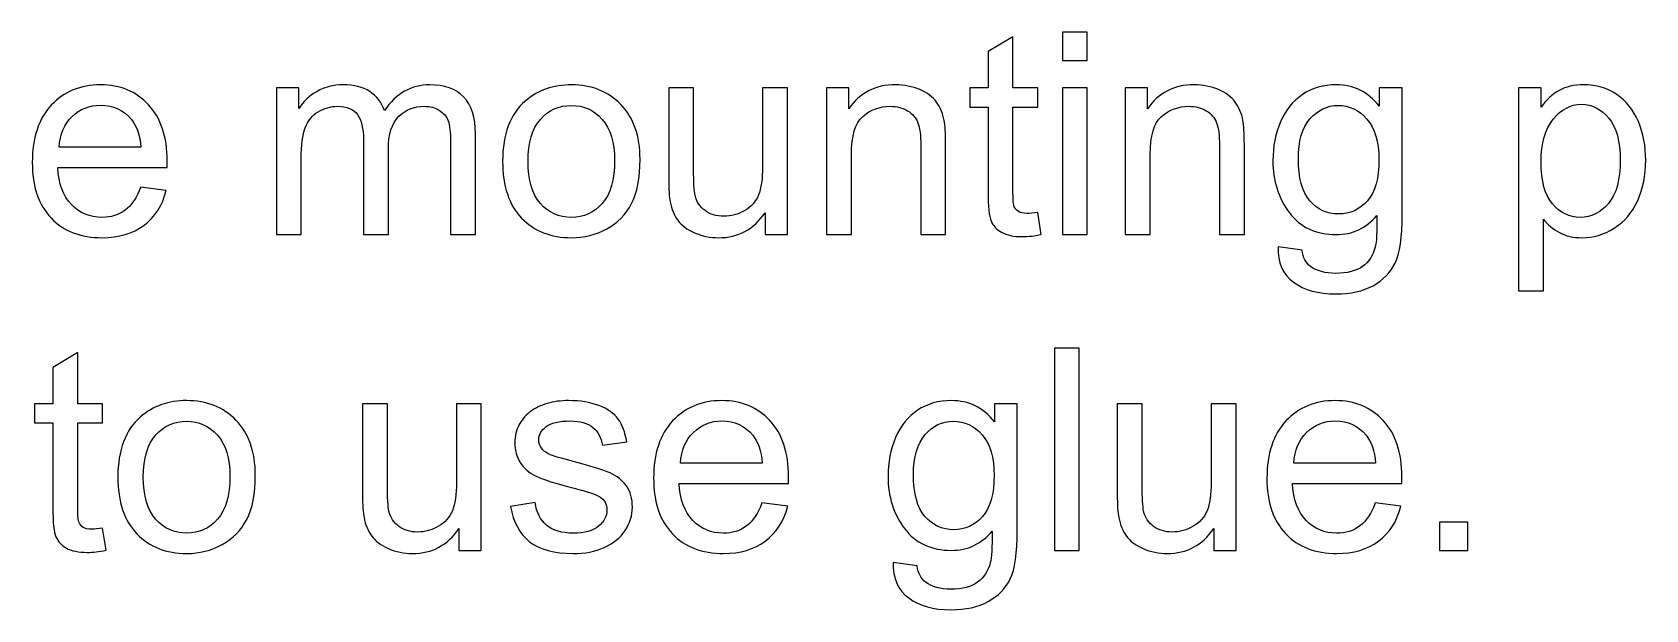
# Model space of a CAD drawing. Header units: millimetres. Extents: x -423 to 423, y -251 to 251.
# Drawn here: x -269.7 to -207.9, y 156.2 to 178.4 of the extents above; entities that cross this region are included whole.
import ezdxf

# ---------------------------------------------------------------- set-up
doc = ezdxf.new("R2010")
doc.units = ezdxf.units.MM
doc.header["$MEASUREMENT"] = 0
doc.layers.add('Layer 1', color=7, linetype='Continuous')

msp = doc.modelspace()

# ---------------------------------------------------------------- linework, layer by layer
at = {"layer": 'Layer 1', "color": 1}
for points, knots in [([(-231.215, 171.4692), (-231.215, 171.4692), (-231.0851, 170.6282), (-231.0851, 170.6282), (-231.3522, 170.5722), (-231.5922, 170.5434), (-231.8015, 170.5434), (-232.1463, 170.5434), (-232.4133, 170.5975), (-232.6047, 170.7076), (-232.7942, 170.8176), (-232.9277, 170.9602), (-233.0054, 171.1389), (-233.0829, 171.3176), (-233.1209, 171.693), (-233.1209, 172.2651), (-233.1209, 172.2651), (-233.1209, 175.5029), (-233.1209, 175.5029), (-233.1209, 175.5029), (-233.8247, 175.5029), (-233.8247, 175.5029), (-233.8247, 175.5029), (-233.8247, 176.2392), (-233.8247, 176.2392), (-233.8247, 176.2392), (-233.1209, 176.2392), (-233.1209, 176.2392), (-233.1209, 176.2392), (-233.1209, 177.629), (-233.1209, 177.629), (-233.1209, 177.629), (-232.1679, 178.201), (-232.1679, 178.201), (-232.1679, 178.201), (-232.1679, 176.2392), (-232.1679, 176.2392), (-232.1679, 176.2392), (-231.215, 176.2392), (-231.215, 176.2392), (-231.215, 176.2392), (-231.215, 175.5029), (-231.215, 175.5029), (-231.215, 175.5029), (-232.1679, 175.5029), (-232.1679, 175.5029), (-232.1679, 175.5029), (-232.1679, 172.2109), (-232.1679, 172.2109), (-232.1679, 171.9385), (-232.1517, 171.7634), (-232.1174, 171.6857), (-232.0849, 171.6082), (-232.0307, 171.5468), (-231.9549, 171.4998), (-231.8792, 171.4548), (-231.7708, 171.4313), (-231.6301, 171.4313), (-231.5254, 171.4313), (-231.3864, 171.4439), (-231.215, 171.4692)], [0, 0, 0, 0, 0.05, 0.05, 0.05, 0.1, 0.1, 0.1, 0.15, 0.15, 0.15, 0.2, 0.2, 0.2, 0.25, 0.25, 0.25, 0.3, 0.3, 0.3, 0.35, 0.35, 0.35, 0.4, 0.4, 0.4, 0.45, 0.45, 0.45, 0.5, 0.5, 0.5, 0.55, 0.55, 0.55, 0.6, 0.6, 0.6, 0.65, 0.65, 0.65, 0.7, 0.7, 0.7, 0.75, 0.75, 0.75, 0.8, 0.8, 0.8, 0.85, 0.85, 0.85, 0.9, 0.9, 0.9, 0.95, 0.95, 0.95, 1, 1, 1, 1]), ([(-230.2747, 177.2897), (-230.2747, 177.2897), (-230.2747, 178.3725), (-230.2747, 178.3725), (-230.2747, 178.3725), (-229.3218, 178.3725), (-229.3218, 178.3725), (-229.3218, 178.3725), (-229.3218, 177.2897), (-229.3218, 177.2897), (-229.3218, 177.2897), (-230.2747, 177.2897), (-230.2747, 177.2897)], [0, 0, 0, 0, 0.25, 0.25, 0.25, 0.5, 0.5, 0.5, 0.75, 0.75, 0.75, 1, 1, 1, 1]), ([(-265.5691, 172.4384), (-265.5691, 172.4384), (-264.5837, 172.3085), (-264.5837, 172.3085), (-264.7371, 171.7363), (-265.0241, 171.2905), (-265.4428, 170.9746), (-265.8615, 170.6589), (-266.3957, 170.5), (-267.0473, 170.5), (-267.8666, 170.5), (-268.5164, 170.7527), (-268.9964, 171.258), (-269.4765, 171.7616), (-269.7165, 172.4708), (-269.7165, 173.3823), (-269.7165, 174.3244), (-269.4747, 175.0571), (-268.9893, 175.5769), (-268.5038, 176.0985), (-267.8739, 176.3584), (-267.0996, 176.3584), (-266.3506, 176.3584), (-265.7388, 176.1039), (-265.2641, 175.5932), (-264.7895, 175.0824), (-264.5512, 174.3641), (-264.5512, 173.4382), (-264.5512, 173.3823), (-264.553, 173.2974), (-264.5566, 173.1856), (-264.5566, 173.1856), (-268.742, 173.1856), (-268.742, 173.1856), (-268.7059, 172.5701), (-268.5326, 172.0972), (-268.2186, 171.7706), (-267.9064, 171.4439), (-267.5147, 171.2797), (-267.0473, 171.2797), (-266.699, 171.2797), (-266.4011, 171.3717), (-266.1557, 171.5558), (-265.9084, 171.74), (-265.7135, 172.0341), (-265.5691, 172.4384)], [0, 0, 0, 0, 0.0666667, 0.0666667, 0.0666667, 0.1333333, 0.1333333, 0.1333333, 0.2, 0.2, 0.2, 0.2666667, 0.2666667, 0.2666667, 0.3333333, 0.3333333, 0.3333333, 0.4, 0.4, 0.4, 0.4666667, 0.4666667, 0.4666667, 0.5333333, 0.5333333, 0.5333333, 0.6, 0.6, 0.6, 0.6666667, 0.6666667, 0.6666667, 0.7333333, 0.7333333, 0.7333333, 0.8, 0.8, 0.8, 0.8666667, 0.8666667, 0.8666667, 0.9333333, 0.9333333, 0.9333333, 1, 1, 1, 1]), ([(-260.3714, 170.6191), (-260.3714, 170.6191), (-260.3714, 176.2392), (-260.3714, 176.2392), (-260.3714, 176.2392), (-259.5159, 176.2392), (-259.5159, 176.2392), (-259.5159, 176.2392), (-259.5159, 175.4452), (-259.5159, 175.4452), (-259.3409, 175.7195), (-259.1062, 175.9415), (-258.8139, 176.1076), (-258.5215, 176.2754), (-258.1894, 176.3584), (-257.8158, 176.3584), (-257.4007, 176.3584), (-257.0596, 176.2718), (-256.7943, 176.1003), (-256.529, 175.927), (-256.3413, 175.687), (-256.233, 175.3766), (-255.7854, 176.0317), (-255.206, 176.3584), (-254.4914, 176.3584), (-253.9319, 176.3584), (-253.5005, 176.205), (-253.2009, 175.8963), (-252.8995, 175.5877), (-252.7479, 175.1131), (-252.7479, 174.4724), (-252.7479, 174.4724), (-252.7479, 170.6191), (-252.7479, 170.6191), (-252.7479, 170.6191), (-253.7009, 170.6191), (-253.7009, 170.6191), (-253.7009, 170.6191), (-253.7009, 174.1566), (-253.7009, 174.1566), (-253.7009, 174.5355), (-253.7334, 174.8099), (-253.7947, 174.9777), (-253.8561, 175.1455), (-253.9679, 175.2791), (-254.1322, 175.382), (-254.2946, 175.4848), (-254.486, 175.5354), (-254.7044, 175.5354), (-255.1014, 175.5354), (-255.4299, 175.4036), (-255.6915, 175.1419), (-255.9533, 174.8785), (-256.0832, 174.458), (-256.0832, 173.8804), (-256.0832, 173.8804), (-256.0832, 170.6191), (-256.0832, 170.6191), (-256.0832, 170.6191), (-257.0362, 170.6191), (-257.0362, 170.6191), (-257.0362, 170.6191), (-257.0362, 174.2666), (-257.0362, 174.2666), (-257.0362, 174.6889), (-257.1137, 175.0066), (-257.2689, 175.2177), (-257.4241, 175.4289), (-257.6786, 175.5354), (-258.0306, 175.5354), (-258.2977, 175.5354), (-258.545, 175.465), (-258.7724, 175.3243), (-258.9998, 175.1835), (-259.164, 174.9777), (-259.2669, 174.7052), (-259.368, 174.4345), (-259.4184, 174.0429), (-259.4184, 173.5321), (-259.4184, 173.5321), (-259.4184, 170.6191), (-259.4184, 170.6191), (-259.4184, 170.6191), (-260.3714, 170.6191), (-260.3714, 170.6191)], [0, 0, 0, 0, 0.0357143, 0.0357143, 0.0357143, 0.0714286, 0.0714286, 0.0714286, 0.1071429, 0.1071429, 0.1071429, 0.1428571, 0.1428571, 0.1428571, 0.1785714, 0.1785714, 0.1785714, 0.2142857, 0.2142857, 0.2142857, 0.25, 0.25, 0.25, 0.2857143, 0.2857143, 0.2857143, 0.3214286, 0.3214286, 0.3214286, 0.3571429, 0.3571429, 0.3571429, 0.3928571, 0.3928571, 0.3928571, 0.4285714, 0.4285714, 0.4285714, 0.4642857, 0.4642857, 0.4642857, 0.5, 0.5, 0.5, 0.5357143, 0.5357143, 0.5357143, 0.5714286, 0.5714286, 0.5714286, 0.6071429, 0.6071429, 0.6071429, 0.6428571, 0.6428571, 0.6428571, 0.6785714, 0.6785714, 0.6785714, 0.7142857, 0.7142857, 0.7142857, 0.75, 0.75, 0.75, 0.7857143, 0.7857143, 0.7857143, 0.8214286, 0.8214286, 0.8214286, 0.8571429, 0.8571429, 0.8571429, 0.8928571, 0.8928571, 0.8928571, 0.9285714, 0.9285714, 0.9285714, 0.9642857, 0.9642857, 0.9642857, 1, 1, 1, 1]), ([(-251.7083, 173.4292), (-251.7083, 174.467), (-251.4196, 175.2358), (-250.8402, 175.7358), (-250.3584, 176.1509), (-249.7682, 176.3584), (-249.0733, 176.3584), (-248.3027, 176.3584), (-247.671, 176.1057), (-247.1801, 175.6004), (-246.691, 175.0969), (-246.4456, 174.3984), (-246.4456, 173.5086), (-246.4456, 172.7867), (-246.5538, 172.22), (-246.7704, 171.8067), (-246.987, 171.3934), (-247.3029, 171.0721), (-247.718, 170.843), (-248.1313, 170.6137), (-248.5843, 170.5), (-249.0733, 170.5), (-249.8602, 170.5), (-250.4955, 170.7509), (-250.981, 171.2545), (-251.4665, 171.7579), (-251.7083, 172.4835), (-251.7083, 173.4292)], [0, 0, 0, 0, 0.1111111, 0.1111111, 0.1111111, 0.2222222, 0.2222222, 0.2222222, 0.3333333, 0.3333333, 0.3333333, 0.4444444, 0.4444444, 0.4444444, 0.5555556, 0.5555556, 0.5555556, 0.6666667, 0.6666667, 0.6666667, 0.7777778, 0.7777778, 0.7777778, 0.8888889, 0.8888889, 0.8888889, 1, 1, 1, 1]), ([(-241.6575, 170.6191), (-241.6575, 170.6191), (-241.6575, 171.4548), (-241.6575, 171.4548), (-242.0942, 170.8176), (-242.6862, 170.5), (-243.4352, 170.5), (-243.7654, 170.5), (-244.0741, 170.5632), (-244.3611, 170.6895), (-244.648, 170.8176), (-244.8609, 170.9765), (-245, 171.1678), (-245.1389, 171.3609), (-245.2364, 171.5956), (-245.2923, 171.8735), (-245.3302, 172.0612), (-245.3501, 172.3571), (-245.3501, 172.7615), (-245.3501, 172.7615), (-245.3501, 176.2392), (-245.3501, 176.2392), (-245.3501, 176.2392), (-244.3972, 176.2392), (-244.3972, 176.2392), (-244.3972, 176.2392), (-244.3972, 173.1296), (-244.3972, 173.1296), (-244.3972, 172.6333), (-244.3773, 172.2976), (-244.3394, 172.1261), (-244.2798, 171.8753), (-244.1535, 171.6804), (-243.9586, 171.5378), (-243.7654, 171.3952), (-243.5272, 171.323), (-243.2421, 171.323), (-242.9569, 171.323), (-242.6898, 171.3952), (-242.4408, 171.5414), (-242.1917, 171.6876), (-242.0148, 171.8879), (-241.9102, 172.1388), (-241.8073, 172.3897), (-241.755, 172.756), (-241.755, 173.2343), (-241.755, 173.2343), (-241.755, 176.2392), (-241.755, 176.2392), (-241.755, 176.2392), (-240.802, 176.2392), (-240.802, 176.2392), (-240.802, 176.2392), (-240.802, 170.6191), (-240.802, 170.6191), (-240.802, 170.6191), (-241.6575, 170.6191), (-241.6575, 170.6191)], [0, 0, 0, 0, 0.0526316, 0.0526316, 0.0526316, 0.1052632, 0.1052632, 0.1052632, 0.1578947, 0.1578947, 0.1578947, 0.2105263, 0.2105263, 0.2105263, 0.2631579, 0.2631579, 0.2631579, 0.3157895, 0.3157895, 0.3157895, 0.3684211, 0.3684211, 0.3684211, 0.4210526, 0.4210526, 0.4210526, 0.4736842, 0.4736842, 0.4736842, 0.5263158, 0.5263158, 0.5263158, 0.5789474, 0.5789474, 0.5789474, 0.6315789, 0.6315789, 0.6315789, 0.6842105, 0.6842105, 0.6842105, 0.7368421, 0.7368421, 0.7368421, 0.7894737, 0.7894737, 0.7894737, 0.8421053, 0.8421053, 0.8421053, 0.8947368, 0.8947368, 0.8947368, 0.9473684, 0.9473684, 0.9473684, 1, 1, 1, 1]), ([(-239.3059, 170.6191), (-239.3059, 170.6191), (-239.3059, 176.2392), (-239.3059, 176.2392), (-239.3059, 176.2392), (-238.4504, 176.2392), (-238.4504, 176.2392), (-238.4504, 176.2392), (-238.4504, 175.4415), (-238.4504, 175.4415), (-238.0389, 176.0533), (-237.4433, 176.3584), (-236.6654, 176.3584), (-236.3261, 176.3584), (-236.0157, 176.297), (-235.7324, 176.1761), (-235.449, 176.0552), (-235.2361, 175.8946), (-235.0953, 175.6978), (-234.9545, 175.5011), (-234.8553, 175.2665), (-234.7993, 174.9958), (-234.765, 174.8189), (-234.7469, 174.5103), (-234.7469, 174.0699), (-234.7469, 174.0699), (-234.7469, 170.6191), (-234.7469, 170.6191), (-234.7469, 170.6191), (-235.6998, 170.6191), (-235.6998, 170.6191), (-235.6998, 170.6191), (-235.6998, 174.0338), (-235.6998, 174.0338), (-235.6998, 174.4218), (-235.736, 174.7125), (-235.81, 174.9037), (-235.8839, 175.0951), (-236.0157, 175.2484), (-236.2034, 175.364), (-236.3911, 175.4777), (-236.6131, 175.5354), (-236.8657, 175.5354), (-237.2701, 175.5354), (-237.6183, 175.4073), (-237.9126, 175.1492), (-238.2067, 174.8929), (-238.3529, 174.4038), (-238.3529, 173.6855), (-238.3529, 173.6855), (-238.3529, 170.6191), (-238.3529, 170.6191), (-238.3529, 170.6191), (-239.3059, 170.6191), (-239.3059, 170.6191)], [0, 0, 0, 0, 0.0555556, 0.0555556, 0.0555556, 0.1111111, 0.1111111, 0.1111111, 0.1666667, 0.1666667, 0.1666667, 0.2222222, 0.2222222, 0.2222222, 0.2777778, 0.2777778, 0.2777778, 0.3333333, 0.3333333, 0.3333333, 0.3888889, 0.3888889, 0.3888889, 0.4444444, 0.4444444, 0.4444444, 0.5, 0.5, 0.5, 0.5555556, 0.5555556, 0.5555556, 0.6111111, 0.6111111, 0.6111111, 0.6666667, 0.6666667, 0.6666667, 0.7222222, 0.7222222, 0.7222222, 0.7777778, 0.7777778, 0.7777778, 0.8333333, 0.8333333, 0.8333333, 0.8888889, 0.8888889, 0.8888889, 0.9444444, 0.9444444, 0.9444444, 1, 1, 1, 1]), ([(-230.2747, 170.6191), (-230.2747, 170.6191), (-230.2747, 176.2392), (-230.2747, 176.2392), (-230.2747, 176.2392), (-229.3218, 176.2392), (-229.3218, 176.2392), (-229.3218, 176.2392), (-229.3218, 170.6191), (-229.3218, 170.6191), (-229.3218, 170.6191), (-230.2747, 170.6191), (-230.2747, 170.6191)], [0, 0, 0, 0, 0.25, 0.25, 0.25, 0.5, 0.5, 0.5, 0.75, 0.75, 0.75, 1, 1, 1, 1]), ([(-227.869, 170.6191), (-227.869, 170.6191), (-227.869, 176.2392), (-227.869, 176.2392), (-227.869, 176.2392), (-227.0135, 176.2392), (-227.0135, 176.2392), (-227.0135, 176.2392), (-227.0135, 175.4415), (-227.0135, 175.4415), (-226.602, 176.0533), (-226.0064, 176.3584), (-225.2285, 176.3584), (-224.8892, 176.3584), (-224.5788, 176.297), (-224.2955, 176.1761), (-224.0121, 176.0552), (-223.7992, 175.8946), (-223.6584, 175.6978), (-223.5176, 175.5011), (-223.4183, 175.2665), (-223.3623, 174.9958), (-223.3281, 174.8189), (-223.31, 174.5103), (-223.31, 174.0699), (-223.31, 174.0699), (-223.31, 170.6191), (-223.31, 170.6191), (-223.31, 170.6191), (-224.2629, 170.6191), (-224.2629, 170.6191), (-224.2629, 170.6191), (-224.2629, 174.0338), (-224.2629, 174.0338), (-224.2629, 174.4218), (-224.2991, 174.7125), (-224.373, 174.9037), (-224.447, 175.0951), (-224.5788, 175.2484), (-224.7665, 175.364), (-224.9542, 175.4777), (-225.1762, 175.5354), (-225.4288, 175.5354), (-225.8332, 175.5354), (-226.1814, 175.4073), (-226.4757, 175.1492), (-226.7698, 174.8929), (-226.916, 174.4038), (-226.916, 173.6855), (-226.916, 173.6855), (-226.916, 170.6191), (-226.916, 170.6191), (-226.916, 170.6191), (-227.869, 170.6191), (-227.869, 170.6191)], [0, 0, 0, 0, 0.0555556, 0.0555556, 0.0555556, 0.1111111, 0.1111111, 0.1111111, 0.1666667, 0.1666667, 0.1666667, 0.2222222, 0.2222222, 0.2222222, 0.2777778, 0.2777778, 0.2777778, 0.3333333, 0.3333333, 0.3333333, 0.3888889, 0.3888889, 0.3888889, 0.4444444, 0.4444444, 0.4444444, 0.5, 0.5, 0.5, 0.5555556, 0.5555556, 0.5555556, 0.6111111, 0.6111111, 0.6111111, 0.6666667, 0.6666667, 0.6666667, 0.7222222, 0.7222222, 0.7222222, 0.7777778, 0.7777778, 0.7777778, 0.8333333, 0.8333333, 0.8333333, 0.8888889, 0.8888889, 0.8888889, 0.9444444, 0.9444444, 0.9444444, 1, 1, 1, 1]), ([(-222.0215, 170.1535), (-222.0215, 170.1535), (-221.101, 170.0235), (-221.101, 170.0235), (-221.0631, 169.7384), (-220.9548, 169.5309), (-220.7779, 169.3991), (-220.5415, 169.224), (-220.2184, 169.1356), (-219.8087, 169.1356), (-219.3684, 169.1356), (-219.0273, 169.224), (-218.7872, 169.3991), (-218.5472, 169.5742), (-218.3847, 169.8214), (-218.2999, 170.1372), (-218.2512, 170.3304), (-218.2277, 170.7364), (-218.2314, 171.3555), (-218.6483, 170.8646), (-219.1662, 170.6191), (-219.7871, 170.6191), (-220.5595, 170.6191), (-221.1587, 170.8971), (-221.5811, 171.4548), (-222.0052, 172.0107), (-222.2164, 172.6784), (-222.2164, 173.4563), (-222.2164, 173.9923), (-222.1189, 174.4868), (-221.9257, 174.9399), (-221.7327, 175.3928), (-221.4511, 175.7411), (-221.083, 175.9884), (-220.7147, 176.2357), (-220.2816, 176.3584), (-219.7835, 176.3584), (-219.1211, 176.3584), (-218.5743, 176.0877), (-218.1447, 175.5462), (-218.1447, 175.5462), (-218.1447, 176.2392), (-218.1447, 176.2392), (-218.1447, 176.2392), (-217.2676, 176.2392), (-217.2676, 176.2392), (-217.2676, 176.2392), (-217.2676, 171.3861), (-217.2676, 171.3861), (-217.2676, 170.5109), (-217.356, 169.8918), (-217.5347, 169.5272), (-217.7116, 169.1627), (-217.995, 168.8739), (-218.3794, 168.6627), (-218.7655, 168.4516), (-219.2402, 168.3451), (-219.8033, 168.3451), (-220.4729, 168.3451), (-221.0126, 168.4949), (-221.4241, 168.7963), (-221.8374, 169.0958), (-222.0359, 169.5489), (-222.0215, 170.1535)], [0, 0, 0, 0, 0.047619, 0.047619, 0.047619, 0.0952381, 0.0952381, 0.0952381, 0.1428571, 0.1428571, 0.1428571, 0.1904762, 0.1904762, 0.1904762, 0.2380952, 0.2380952, 0.2380952, 0.2857143, 0.2857143, 0.2857143, 0.3333333, 0.3333333, 0.3333333, 0.3809524, 0.3809524, 0.3809524, 0.4285714, 0.4285714, 0.4285714, 0.4761905, 0.4761905, 0.4761905, 0.5238095, 0.5238095, 0.5238095, 0.5714286, 0.5714286, 0.5714286, 0.6190476, 0.6190476, 0.6190476, 0.6666667, 0.6666667, 0.6666667, 0.7142857, 0.7142857, 0.7142857, 0.7619048, 0.7619048, 0.7619048, 0.8095238, 0.8095238, 0.8095238, 0.8571429, 0.8571429, 0.8571429, 0.9047619, 0.9047619, 0.9047619, 0.952381, 0.952381, 0.952381, 1, 1, 1, 1]), ([(-212.8153, 168.4642), (-212.8153, 168.4642), (-212.8153, 176.2392), (-212.8153, 176.2392), (-212.8153, 176.2392), (-211.9489, 176.2392), (-211.9489, 176.2392), (-211.9489, 176.2392), (-211.9489, 175.5011), (-211.9489, 175.5011), (-211.745, 175.7863), (-211.514, 176.001), (-211.2559, 176.1436), (-210.9996, 176.2862), (-210.6874, 176.3584), (-210.321, 176.3584), (-209.841, 176.3584), (-209.4186, 176.2357), (-209.0522, 175.9884), (-208.6859, 175.7429), (-208.4097, 175.3947), (-208.222, 174.947), (-208.0361, 174.4977), (-207.9423, 174.0067), (-207.9423, 173.4707), (-207.9423, 172.8986), (-208.0452, 172.3824), (-208.2509, 171.9222), (-208.4567, 171.4638), (-208.7563, 171.1119), (-209.1497, 170.8664), (-209.5414, 170.6227), (-209.9547, 170.5), (-210.3878, 170.5), (-210.7054, 170.5), (-210.9906, 170.5668), (-211.2414, 170.7004), (-211.4941, 170.8339), (-211.6999, 171.0017), (-211.8623, 171.2057), (-211.8623, 171.2057), (-211.8623, 168.4642), (-211.8623, 168.4642), (-211.8623, 168.4642), (-212.8153, 168.4642), (-212.8153, 168.4642)], [0, 0, 0, 0, 0.0666667, 0.0666667, 0.0666667, 0.1333333, 0.1333333, 0.1333333, 0.2, 0.2, 0.2, 0.2666667, 0.2666667, 0.2666667, 0.3333333, 0.3333333, 0.3333333, 0.4, 0.4, 0.4, 0.4666667, 0.4666667, 0.4666667, 0.5333333, 0.5333333, 0.5333333, 0.6, 0.6, 0.6, 0.6666667, 0.6666667, 0.6666667, 0.7333333, 0.7333333, 0.7333333, 0.8, 0.8, 0.8, 0.8666667, 0.8666667, 0.8666667, 0.9333333, 0.9333333, 0.9333333, 1, 1, 1, 1]), ([(-268.6879, 173.9652), (-268.6879, 173.9652), (-265.5583, 173.9652), (-265.5583, 173.9652), (-265.5998, 174.4381), (-265.7207, 174.7918), (-265.9174, 175.0282), (-266.2188, 175.3947), (-266.6123, 175.5787), (-267.0942, 175.5787), (-267.5309, 175.5787), (-267.8973, 175.4325), (-268.1951, 175.1402), (-268.4911, 174.8478), (-268.6553, 174.4562), (-268.6879, 173.9652)], [0, 0, 0, 0, 0.2, 0.2, 0.2, 0.4, 0.4, 0.4, 0.6, 0.6, 0.6, 0.8, 0.8, 0.8, 1, 1, 1, 1]), ([(-250.7338, 173.4274), (-250.7338, 172.7091), (-250.5768, 172.1712), (-250.2627, 171.8157), (-249.9469, 171.4583), (-249.5516, 171.2797), (-249.0733, 171.2797), (-248.6005, 171.2797), (-248.207, 171.4583), (-247.8912, 171.8175), (-247.5772, 172.1767), (-247.4202, 172.7235), (-247.4202, 173.4581), (-247.4202, 174.1511), (-247.5789, 174.6763), (-247.8948, 175.0318), (-248.2107, 175.3892), (-248.6041, 175.5679), (-249.0733, 175.5679), (-249.5516, 175.5679), (-249.9469, 175.391), (-250.2627, 175.0355), (-250.5768, 174.6799), (-250.7338, 174.1439), (-250.7338, 173.4274)], [0, 0, 0, 0, 0.125, 0.125, 0.125, 0.25, 0.25, 0.25, 0.375, 0.375, 0.375, 0.5, 0.5, 0.5, 0.625, 0.625, 0.625, 0.75, 0.75, 0.75, 0.875, 0.875, 0.875, 1, 1, 1, 1]), ([(-221.2417, 173.5248), (-221.2417, 172.7903), (-221.0956, 172.2542), (-220.8032, 171.9168), (-220.509, 171.5793), (-220.1427, 171.4097), (-219.7023, 171.4097), (-219.2637, 171.4097), (-218.8973, 171.5775), (-218.5995, 171.9131), (-218.3036, 172.2489), (-218.1555, 172.7759), (-218.1555, 173.4942), (-218.1555, 174.18), (-218.309, 174.698), (-218.614, 175.0463), (-218.919, 175.3947), (-219.2872, 175.5679), (-219.7167, 175.5679), (-220.1409, 175.5679), (-220.5, 175.3965), (-220.7978, 175.0536), (-221.0938, 174.7106), (-221.2417, 174.2017), (-221.2417, 173.5248)], [0, 0, 0, 0, 0.125, 0.125, 0.125, 0.25, 0.25, 0.25, 0.375, 0.375, 0.375, 0.5, 0.5, 0.5, 0.625, 0.625, 0.625, 0.75, 0.75, 0.75, 0.875, 0.875, 0.875, 1, 1, 1, 1]), ([(-211.9489, 173.3949), (-211.9489, 172.6748), (-211.8028, 172.1424), (-211.5122, 171.7977), (-211.2198, 171.453), (-210.8661, 171.2797), (-210.451, 171.2797), (-210.0286, 171.2797), (-209.6677, 171.4583), (-209.3681, 171.8157), (-209.0667, 172.1731), (-208.9169, 172.7253), (-208.9169, 173.4744), (-208.9169, 174.189), (-209.063, 174.7233), (-209.3573, 175.0788), (-209.6514, 175.4343), (-210.0015, 175.6112), (-210.4095, 175.6112), (-210.8137, 175.6112), (-211.171, 175.4217), (-211.4815, 175.0445), (-211.7937, 174.6655), (-211.9489, 174.1168), (-211.9489, 173.3949)], [0, 0, 0, 0, 0.125, 0.125, 0.125, 0.25, 0.25, 0.25, 0.375, 0.375, 0.375, 0.5, 0.5, 0.5, 0.625, 0.625, 0.625, 0.75, 0.75, 0.75, 0.875, 0.875, 0.875, 1, 1, 1, 1]), ([(-230.5815, 158.5216), (-230.5815, 158.5216), (-230.5815, 166.275), (-230.5815, 166.275), (-230.5815, 166.275), (-229.6286, 166.275), (-229.6286, 166.275), (-229.6286, 166.275), (-229.6286, 158.5216), (-229.6286, 158.5216), (-229.6286, 158.5216), (-230.5815, 158.5216), (-230.5815, 158.5216)], [0, 0, 0, 0, 0.25, 0.25, 0.25, 0.5, 0.5, 0.5, 0.75, 0.75, 0.75, 1, 1, 1, 1]), ([(-267.0218, 159.3716), (-267.0218, 159.3716), (-266.8919, 158.5306), (-266.8919, 158.5306), (-267.159, 158.4746), (-267.3991, 158.4458), (-267.6084, 158.4458), (-267.9532, 158.4458), (-268.2202, 158.4999), (-268.4115, 158.61), (-268.601, 158.7201), (-268.7346, 158.8627), (-268.8122, 159.0413), (-268.8898, 159.2201), (-268.9277, 159.5954), (-268.9277, 160.1675), (-268.9277, 160.1675), (-268.9277, 163.4053), (-268.9277, 163.4053), (-268.9277, 163.4053), (-269.6316, 163.4053), (-269.6316, 163.4053), (-269.6316, 163.4053), (-269.6316, 164.1417), (-269.6316, 164.1417), (-269.6316, 164.1417), (-268.9277, 164.1417), (-268.9277, 164.1417), (-268.9277, 164.1417), (-268.9277, 165.5314), (-268.9277, 165.5314), (-268.9277, 165.5314), (-267.9748, 166.1035), (-267.9748, 166.1035), (-267.9748, 166.1035), (-267.9748, 164.1417), (-267.9748, 164.1417), (-267.9748, 164.1417), (-267.0218, 164.1417), (-267.0218, 164.1417), (-267.0218, 164.1417), (-267.0218, 163.4053), (-267.0218, 163.4053), (-267.0218, 163.4053), (-267.9748, 163.4053), (-267.9748, 163.4053), (-267.9748, 163.4053), (-267.9748, 160.1134), (-267.9748, 160.1134), (-267.9748, 159.8409), (-267.9585, 159.6658), (-267.9243, 159.5882), (-267.8918, 159.5106), (-267.8376, 159.4493), (-267.7618, 159.4023), (-267.686, 159.3572), (-267.5777, 159.3338), (-267.437, 159.3338), (-267.3322, 159.3338), (-267.1933, 159.3464), (-267.0218, 159.3716)], [0, 0, 0, 0, 0.05, 0.05, 0.05, 0.1, 0.1, 0.1, 0.15, 0.15, 0.15, 0.2, 0.2, 0.2, 0.25, 0.25, 0.25, 0.3, 0.3, 0.3, 0.35, 0.35, 0.35, 0.4, 0.4, 0.4, 0.45, 0.45, 0.45, 0.5, 0.5, 0.5, 0.55, 0.55, 0.55, 0.6, 0.6, 0.6, 0.65, 0.65, 0.65, 0.7, 0.7, 0.7, 0.75, 0.75, 0.75, 0.8, 0.8, 0.8, 0.85, 0.85, 0.85, 0.9, 0.9, 0.9, 0.95, 0.95, 0.95, 1, 1, 1, 1]), ([(-266.4389, 161.3316), (-266.4389, 162.3694), (-266.1501, 163.1382), (-265.5708, 163.6382), (-265.089, 164.0533), (-264.4987, 164.2608), (-263.8039, 164.2608), (-263.0332, 164.2608), (-262.4016, 164.0081), (-261.9107, 163.5029), (-261.4216, 162.9993), (-261.1762, 162.3008), (-261.1762, 161.4111), (-261.1762, 160.6891), (-261.2844, 160.1224), (-261.501, 159.7091), (-261.7176, 159.2958), (-262.0335, 158.9746), (-262.4485, 158.7454), (-262.8618, 158.5161), (-263.3149, 158.4024), (-263.8039, 158.4024), (-264.5908, 158.4024), (-265.2261, 158.6533), (-265.7116, 159.1569), (-266.1971, 159.6604), (-266.4389, 160.386), (-266.4389, 161.3316)], [0, 0, 0, 0, 0.1111111, 0.1111111, 0.1111111, 0.2222222, 0.2222222, 0.2222222, 0.3333333, 0.3333333, 0.3333333, 0.4444444, 0.4444444, 0.4444444, 0.5555556, 0.5555556, 0.5555556, 0.6666667, 0.6666667, 0.6666667, 0.7777778, 0.7777778, 0.7777778, 0.8888889, 0.8888889, 0.8888889, 1, 1, 1, 1]), ([(-253.3795, 158.5216), (-253.3795, 158.5216), (-253.3795, 159.3572), (-253.3795, 159.3572), (-253.8162, 158.7201), (-254.4083, 158.4024), (-255.1572, 158.4024), (-255.4875, 158.4024), (-255.7961, 158.4657), (-256.0831, 158.592), (-256.3701, 158.7201), (-256.583, 158.879), (-256.722, 159.0702), (-256.8609, 159.2634), (-256.9584, 159.498), (-257.0143, 159.7759), (-257.0523, 159.9636), (-257.0721, 160.2596), (-257.0721, 160.6639), (-257.0721, 160.6639), (-257.0721, 164.1417), (-257.0721, 164.1417), (-257.0721, 164.1417), (-256.1192, 164.1417), (-256.1192, 164.1417), (-256.1192, 164.1417), (-256.1192, 161.032), (-256.1192, 161.032), (-256.1192, 160.5357), (-256.0994, 160.2001), (-256.0614, 160.0286), (-256.0019, 159.7777), (-255.8755, 159.5828), (-255.6806, 159.4402), (-255.4875, 159.2976), (-255.2492, 159.2254), (-254.9641, 159.2254), (-254.679, 159.2254), (-254.4118, 159.2976), (-254.1628, 159.4438), (-253.9137, 159.5901), (-253.7369, 159.7904), (-253.6322, 160.0412), (-253.5293, 160.2921), (-253.477, 160.6585), (-253.477, 161.1367), (-253.477, 161.1367), (-253.477, 164.1417), (-253.477, 164.1417), (-253.477, 164.1417), (-252.524, 164.1417), (-252.524, 164.1417), (-252.524, 164.1417), (-252.524, 158.5216), (-252.524, 158.5216), (-252.524, 158.5216), (-253.3795, 158.5216), (-253.3795, 158.5216)], [0, 0, 0, 0, 0.0526316, 0.0526316, 0.0526316, 0.1052632, 0.1052632, 0.1052632, 0.1578947, 0.1578947, 0.1578947, 0.2105263, 0.2105263, 0.2105263, 0.2631579, 0.2631579, 0.2631579, 0.3157895, 0.3157895, 0.3157895, 0.3684211, 0.3684211, 0.3684211, 0.4210526, 0.4210526, 0.4210526, 0.4736842, 0.4736842, 0.4736842, 0.5263158, 0.5263158, 0.5263158, 0.5789474, 0.5789474, 0.5789474, 0.6315789, 0.6315789, 0.6315789, 0.6842105, 0.6842105, 0.6842105, 0.7368421, 0.7368421, 0.7368421, 0.7894737, 0.7894737, 0.7894737, 0.8421053, 0.8421053, 0.8421053, 0.8947368, 0.8947368, 0.8947368, 0.9473684, 0.9473684, 0.9473684, 1, 1, 1, 1]), ([(-251.4069, 160.2001), (-251.4069, 160.2001), (-250.4648, 160.3516), (-250.4648, 160.3516), (-250.4124, 159.9745), (-250.2645, 159.6857), (-250.0226, 159.4835), (-249.7808, 159.2832), (-249.4415, 159.1821), (-249.0083, 159.1821), (-248.5698, 159.1821), (-248.2449, 159.2706), (-248.032, 159.4493), (-247.8208, 159.6261), (-247.7143, 159.8354), (-247.7143, 160.0755), (-247.7143, 160.2902), (-247.8099, 160.4599), (-247.9994, 160.5827), (-248.133, 160.6675), (-248.4579, 160.7739), (-248.974, 160.9057), (-249.6707, 161.0808), (-250.1526, 161.2324), (-250.4233, 161.3605), (-250.6922, 161.4905), (-250.8961, 161.6674), (-251.0351, 161.8948), (-251.1741, 162.1204), (-251.2445, 162.3712), (-251.2445, 162.6455), (-251.2445, 162.8964), (-251.1867, 163.1274), (-251.073, 163.3404), (-250.9575, 163.5533), (-250.8023, 163.7303), (-250.6056, 163.871), (-250.4576, 163.9793), (-250.2554, 164.0714), (-250.0009, 164.1471), (-249.7446, 164.2229), (-249.4721, 164.2608), (-249.1798, 164.2608), (-248.7394, 164.2608), (-248.3532, 164.1977), (-248.0211, 164.0695), (-247.6872, 163.9432), (-247.4417, 163.7699), (-247.2829, 163.5533), (-247.1259, 163.3349), (-247.0158, 163.0444), (-246.9562, 162.6798), (-246.9562, 162.6798), (-247.8876, 162.5499), (-247.8876, 162.5499), (-247.9291, 162.8423), (-248.0517, 163.0715), (-248.2539, 163.2357), (-248.4561, 163.4), (-248.7412, 163.4811), (-249.1112, 163.4811), (-249.5461, 163.4811), (-249.8583, 163.4089), (-250.0442, 163.2645), (-250.2301, 163.1202), (-250.324, 162.9505), (-250.324, 162.7574), (-250.324, 162.6347), (-250.2861, 162.5228), (-250.2085, 162.4235), (-250.1309, 162.3225), (-250.01, 162.2377), (-249.8439, 162.1709), (-249.7483, 162.1348), (-249.4704, 162.0535), (-249.0047, 161.9272), (-248.3333, 161.7486), (-247.8641, 161.6005), (-247.5969, 161.4868), (-247.3299, 161.3731), (-247.1205, 161.2053), (-246.9689, 160.9887), (-246.8155, 160.7704), (-246.7397, 160.4997), (-246.7397, 160.1748), (-246.7397, 159.859), (-246.8317, 159.5612), (-247.0176, 159.2814), (-247.2035, 159.0017), (-247.4706, 158.7851), (-247.819, 158.6317), (-248.1691, 158.4783), (-248.5643, 158.4024), (-249.0047, 158.4024), (-249.7338, 158.4024), (-250.2915, 158.554), (-250.6741, 158.8554), (-251.0568, 159.1587), (-251.3004, 159.6062), (-251.4069, 160.2001)], [0, 0, 0, 0, 0.030303, 0.030303, 0.030303, 0.0606061, 0.0606061, 0.0606061, 0.0909091, 0.0909091, 0.0909091, 0.1212121, 0.1212121, 0.1212121, 0.1515152, 0.1515152, 0.1515152, 0.1818182, 0.1818182, 0.1818182, 0.2121212, 0.2121212, 0.2121212, 0.2424242, 0.2424242, 0.2424242, 0.2727273, 0.2727273, 0.2727273, 0.3030303, 0.3030303, 0.3030303, 0.3333333, 0.3333333, 0.3333333, 0.3636364, 0.3636364, 0.3636364, 0.3939394, 0.3939394, 0.3939394, 0.4242424, 0.4242424, 0.4242424, 0.4545455, 0.4545455, 0.4545455, 0.4848485, 0.4848485, 0.4848485, 0.5151515, 0.5151515, 0.5151515, 0.5454545, 0.5454545, 0.5454545, 0.5757576, 0.5757576, 0.5757576, 0.6060606, 0.6060606, 0.6060606, 0.6363636, 0.6363636, 0.6363636, 0.6666667, 0.6666667, 0.6666667, 0.6969697, 0.6969697, 0.6969697, 0.7272727, 0.7272727, 0.7272727, 0.7575758, 0.7575758, 0.7575758, 0.7878788, 0.7878788, 0.7878788, 0.8181818, 0.8181818, 0.8181818, 0.8484848, 0.8484848, 0.8484848, 0.8787879, 0.8787879, 0.8787879, 0.9090909, 0.9090909, 0.9090909, 0.9393939, 0.9393939, 0.9393939, 0.969697, 0.969697, 0.969697, 1, 1, 1, 1]), ([(-241.7801, 160.3408), (-241.7801, 160.3408), (-240.7947, 160.2109), (-240.7947, 160.2109), (-240.9482, 159.6387), (-241.2351, 159.193), (-241.6538, 158.8771), (-242.0725, 158.5613), (-242.6067, 158.4024), (-243.2583, 158.4024), (-244.0777, 158.4024), (-244.7274, 158.6551), (-245.2074, 159.1605), (-245.6875, 159.664), (-245.9276, 160.3733), (-245.9276, 161.2847), (-245.9276, 162.2268), (-245.6857, 162.9596), (-245.2003, 163.4793), (-244.7148, 164.001), (-244.0849, 164.2608), (-243.3106, 164.2608), (-242.5616, 164.2608), (-241.9498, 164.0063), (-241.4751, 163.4956), (-241.0005, 162.9848), (-240.7623, 162.2665), (-240.7623, 161.3407), (-240.7623, 161.2847), (-240.764, 161.1999), (-240.7676, 161.088), (-240.7676, 161.088), (-244.953, 161.088), (-244.953, 161.088), (-244.9169, 160.4726), (-244.7436, 159.9997), (-244.4296, 159.6731), (-244.1174, 159.3464), (-243.7257, 159.1821), (-243.2583, 159.1821), (-242.91, 159.1821), (-242.6122, 159.2742), (-242.3667, 159.4583), (-242.1194, 159.6424), (-241.9245, 159.9365), (-241.7801, 160.3408)], [0, 0, 0, 0, 0.0666667, 0.0666667, 0.0666667, 0.1333333, 0.1333333, 0.1333333, 0.2, 0.2, 0.2, 0.2666667, 0.2666667, 0.2666667, 0.3333333, 0.3333333, 0.3333333, 0.4, 0.4, 0.4, 0.4666667, 0.4666667, 0.4666667, 0.5333333, 0.5333333, 0.5333333, 0.6, 0.6, 0.6, 0.6666667, 0.6666667, 0.6666667, 0.7333333, 0.7333333, 0.7333333, 0.8, 0.8, 0.8, 0.8666667, 0.8666667, 0.8666667, 0.9333333, 0.9333333, 0.9333333, 1, 1, 1, 1]), ([(-236.7575, 158.0559), (-236.7575, 158.0559), (-235.8371, 157.926), (-235.8371, 157.926), (-235.7991, 157.6409), (-235.6908, 157.4333), (-235.5139, 157.3015), (-235.2775, 157.1265), (-234.9545, 157.038), (-234.5448, 157.038), (-234.1044, 157.038), (-233.7633, 157.1265), (-233.5232, 157.3015), (-233.2832, 157.4766), (-233.1208, 157.7239), (-233.036, 158.0397), (-232.9872, 158.2328), (-232.9638, 158.6389), (-232.9674, 159.2579), (-233.3843, 158.767), (-233.9023, 158.5216), (-234.5231, 158.5216), (-235.2956, 158.5216), (-235.8948, 158.7995), (-236.3171, 159.3572), (-236.7412, 159.9131), (-236.9524, 160.5808), (-236.9524, 161.3587), (-236.9524, 161.8948), (-236.8549, 162.3893), (-236.6618, 162.8423), (-236.4687, 163.2952), (-236.1871, 163.6436), (-235.819, 163.8908), (-235.4508, 164.1381), (-235.0176, 164.2608), (-234.5195, 164.2608), (-233.8572, 164.2608), (-233.3103, 163.9901), (-232.8808, 163.4486), (-232.8808, 163.4486), (-232.8808, 164.1417), (-232.8808, 164.1417), (-232.8808, 164.1417), (-232.0036, 164.1417), (-232.0036, 164.1417), (-232.0036, 164.1417), (-232.0036, 159.2886), (-232.0036, 159.2886), (-232.0036, 158.4133), (-232.0921, 157.7943), (-232.2707, 157.4297), (-232.4476, 157.0651), (-232.731, 156.7763), (-233.1154, 156.5651), (-233.5016, 156.354), (-233.9763, 156.2476), (-234.5394, 156.2476), (-235.209, 156.2476), (-235.7486, 156.3973), (-236.1601, 156.6987), (-236.5734, 156.9983), (-236.7719, 157.4513), (-236.7575, 158.0559)], [0, 0, 0, 0, 0.047619, 0.047619, 0.047619, 0.0952381, 0.0952381, 0.0952381, 0.1428571, 0.1428571, 0.1428571, 0.1904762, 0.1904762, 0.1904762, 0.2380952, 0.2380952, 0.2380952, 0.2857143, 0.2857143, 0.2857143, 0.3333333, 0.3333333, 0.3333333, 0.3809524, 0.3809524, 0.3809524, 0.4285714, 0.4285714, 0.4285714, 0.4761905, 0.4761905, 0.4761905, 0.5238095, 0.5238095, 0.5238095, 0.5714286, 0.5714286, 0.5714286, 0.6190476, 0.6190476, 0.6190476, 0.6666667, 0.6666667, 0.6666667, 0.7142857, 0.7142857, 0.7142857, 0.7619048, 0.7619048, 0.7619048, 0.8095238, 0.8095238, 0.8095238, 0.8571429, 0.8571429, 0.8571429, 0.9047619, 0.9047619, 0.9047619, 0.952381, 0.952381, 0.952381, 1, 1, 1, 1]), ([(-224.4831, 158.5216), (-224.4831, 158.5216), (-224.4831, 159.3572), (-224.4831, 159.3572), (-224.9198, 158.7201), (-225.5118, 158.4024), (-226.2608, 158.4024), (-226.5911, 158.4024), (-226.8997, 158.4657), (-227.1867, 158.592), (-227.4736, 158.7201), (-227.6866, 158.879), (-227.8256, 159.0702), (-227.9645, 159.2634), (-228.062, 159.498), (-228.1179, 159.7759), (-228.1559, 159.9636), (-228.1757, 160.2596), (-228.1757, 160.6639), (-228.1757, 160.6639), (-228.1757, 164.1417), (-228.1757, 164.1417), (-228.1757, 164.1417), (-227.2228, 164.1417), (-227.2228, 164.1417), (-227.2228, 164.1417), (-227.2228, 161.032), (-227.2228, 161.032), (-227.2228, 160.5357), (-227.2029, 160.2001), (-227.165, 160.0286), (-227.1054, 159.7777), (-226.9791, 159.5828), (-226.7842, 159.4402), (-226.5911, 159.2976), (-226.3528, 159.2254), (-226.0677, 159.2254), (-225.7825, 159.2254), (-225.5154, 159.2976), (-225.2664, 159.4438), (-225.0173, 159.5901), (-224.8405, 159.7904), (-224.7358, 160.0412), (-224.6329, 160.2921), (-224.5806, 160.6585), (-224.5806, 161.1367), (-224.5806, 161.1367), (-224.5806, 164.1417), (-224.5806, 164.1417), (-224.5806, 164.1417), (-223.6276, 164.1417), (-223.6276, 164.1417), (-223.6276, 164.1417), (-223.6276, 158.5216), (-223.6276, 158.5216), (-223.6276, 158.5216), (-224.4831, 158.5216), (-224.4831, 158.5216)], [0, 0, 0, 0, 0.0526316, 0.0526316, 0.0526316, 0.1052632, 0.1052632, 0.1052632, 0.1578947, 0.1578947, 0.1578947, 0.2105263, 0.2105263, 0.2105263, 0.2631579, 0.2631579, 0.2631579, 0.3157895, 0.3157895, 0.3157895, 0.3684211, 0.3684211, 0.3684211, 0.4210526, 0.4210526, 0.4210526, 0.4736842, 0.4736842, 0.4736842, 0.5263158, 0.5263158, 0.5263158, 0.5789474, 0.5789474, 0.5789474, 0.6315789, 0.6315789, 0.6315789, 0.6842105, 0.6842105, 0.6842105, 0.7368421, 0.7368421, 0.7368421, 0.7894737, 0.7894737, 0.7894737, 0.8421053, 0.8421053, 0.8421053, 0.8947368, 0.8947368, 0.8947368, 0.9473684, 0.9473684, 0.9473684, 1, 1, 1, 1]), ([(-218.298, 160.3408), (-218.298, 160.3408), (-217.3127, 160.2109), (-217.3127, 160.2109), (-217.4661, 159.6387), (-217.7531, 159.193), (-218.1717, 158.8771), (-218.5905, 158.5613), (-219.1246, 158.4024), (-219.7762, 158.4024), (-220.5956, 158.4024), (-221.2453, 158.6551), (-221.7254, 159.1605), (-222.2055, 159.664), (-222.4455, 160.3733), (-222.4455, 161.2847), (-222.4455, 162.2268), (-222.2037, 162.9596), (-221.7182, 163.4793), (-221.2327, 164.001), (-220.6028, 164.2608), (-219.8286, 164.2608), (-219.0795, 164.2608), (-218.4677, 164.0063), (-217.9931, 163.4956), (-217.5184, 162.9848), (-217.2802, 162.2665), (-217.2802, 161.3407), (-217.2802, 161.2847), (-217.282, 161.1999), (-217.2856, 161.088), (-217.2856, 161.088), (-221.4709, 161.088), (-221.4709, 161.088), (-221.4348, 160.4726), (-221.2615, 159.9997), (-220.9475, 159.6731), (-220.6353, 159.3464), (-220.2437, 159.1821), (-219.7762, 159.1821), (-219.4279, 159.1821), (-219.1301, 159.2742), (-218.8846, 159.4583), (-218.6374, 159.6424), (-218.4424, 159.9365), (-218.298, 160.3408)], [0, 0, 0, 0, 0.0666667, 0.0666667, 0.0666667, 0.1333333, 0.1333333, 0.1333333, 0.2, 0.2, 0.2, 0.2666667, 0.2666667, 0.2666667, 0.3333333, 0.3333333, 0.3333333, 0.4, 0.4, 0.4, 0.4666667, 0.4666667, 0.4666667, 0.5333333, 0.5333333, 0.5333333, 0.6, 0.6, 0.6, 0.6666667, 0.6666667, 0.6666667, 0.7333333, 0.7333333, 0.7333333, 0.8, 0.8, 0.8, 0.8666667, 0.8666667, 0.8666667, 0.9333333, 0.9333333, 0.9333333, 1, 1, 1, 1]), ([(-265.4643, 161.3298), (-265.4643, 160.6115), (-265.3074, 160.0737), (-264.9933, 159.7182), (-264.6775, 159.3608), (-264.2822, 159.1821), (-263.8039, 159.1821), (-263.331, 159.1821), (-262.9376, 159.3608), (-262.6218, 159.72), (-262.3077, 160.0791), (-262.1507, 160.626), (-262.1507, 161.3605), (-262.1507, 162.0535), (-262.3095, 162.5788), (-262.6254, 162.9343), (-262.9413, 163.2916), (-263.3347, 163.4703), (-263.8039, 163.4703), (-264.2822, 163.4703), (-264.6775, 163.2934), (-264.9933, 162.9379), (-265.3074, 162.5823), (-265.4643, 162.0463), (-265.4643, 161.3298)], [0, 0, 0, 0, 0.125, 0.125, 0.125, 0.25, 0.25, 0.25, 0.375, 0.375, 0.375, 0.5, 0.5, 0.5, 0.625, 0.625, 0.625, 0.75, 0.75, 0.75, 0.875, 0.875, 0.875, 1, 1, 1, 1]), ([(-244.8989, 161.8677), (-244.8989, 161.8677), (-241.7693, 161.8677), (-241.7693, 161.8677), (-241.8108, 162.3405), (-241.9317, 162.6942), (-242.1285, 162.9307), (-242.4298, 163.2971), (-242.8233, 163.4811), (-243.3052, 163.4811), (-243.7419, 163.4811), (-244.1083, 163.3349), (-244.4061, 163.0426), (-244.7021, 162.7502), (-244.8663, 162.3586), (-244.8989, 161.8677)], [0, 0, 0, 0, 0.2, 0.2, 0.2, 0.4, 0.4, 0.4, 0.6, 0.6, 0.6, 0.8, 0.8, 0.8, 1, 1, 1, 1]), ([(-235.9778, 161.4273), (-235.9778, 160.6927), (-235.8316, 160.1567), (-235.5393, 159.8192), (-235.245, 159.4817), (-234.8787, 159.3121), (-234.4383, 159.3121), (-233.9998, 159.3121), (-233.6334, 159.4799), (-233.3356, 159.8156), (-233.0396, 160.1513), (-232.8916, 160.6783), (-232.8916, 161.3967), (-232.8916, 162.0824), (-233.045, 162.6004), (-233.35, 162.9488), (-233.655, 163.2971), (-234.0232, 163.4703), (-234.4527, 163.4703), (-234.8769, 163.4703), (-235.236, 163.2989), (-235.5338, 162.956), (-235.8298, 162.613), (-235.9778, 162.1041), (-235.9778, 161.4273)], [0, 0, 0, 0, 0.125, 0.125, 0.125, 0.25, 0.25, 0.25, 0.375, 0.375, 0.375, 0.5, 0.5, 0.5, 0.625, 0.625, 0.625, 0.75, 0.75, 0.75, 0.875, 0.875, 0.875, 1, 1, 1, 1]), ([(-221.4168, 161.8677), (-221.4168, 161.8677), (-218.2872, 161.8677), (-218.2872, 161.8677), (-218.3287, 162.3405), (-218.4497, 162.6942), (-218.6464, 162.9307), (-218.9478, 163.2971), (-219.3412, 163.4811), (-219.8231, 163.4811), (-220.2599, 163.4811), (-220.6263, 163.3349), (-220.9241, 163.0426), (-221.22, 162.7502), (-221.3843, 162.3586), (-221.4168, 161.8677)], [0, 0, 0, 0, 0.2, 0.2, 0.2, 0.4, 0.4, 0.4, 0.6, 0.6, 0.6, 0.8, 0.8, 0.8, 1, 1, 1, 1]), ([(-215.8382, 158.5216), (-215.8382, 158.5216), (-215.8382, 159.6045), (-215.8382, 159.6045), (-215.8382, 159.6045), (-214.7553, 159.6045), (-214.7553, 159.6045), (-214.7553, 159.6045), (-214.7553, 158.5216), (-214.7553, 158.5216), (-214.7553, 158.5216), (-215.8382, 158.5216), (-215.8382, 158.5216)], [0, 0, 0, 0, 0.25, 0.25, 0.25, 0.5, 0.5, 0.5, 0.75, 0.75, 0.75, 1, 1, 1, 1])]:
    msp.add_open_spline(points, degree=3, knots=knots, dxfattribs=at)

doc.saveas('drawing.dxf')
